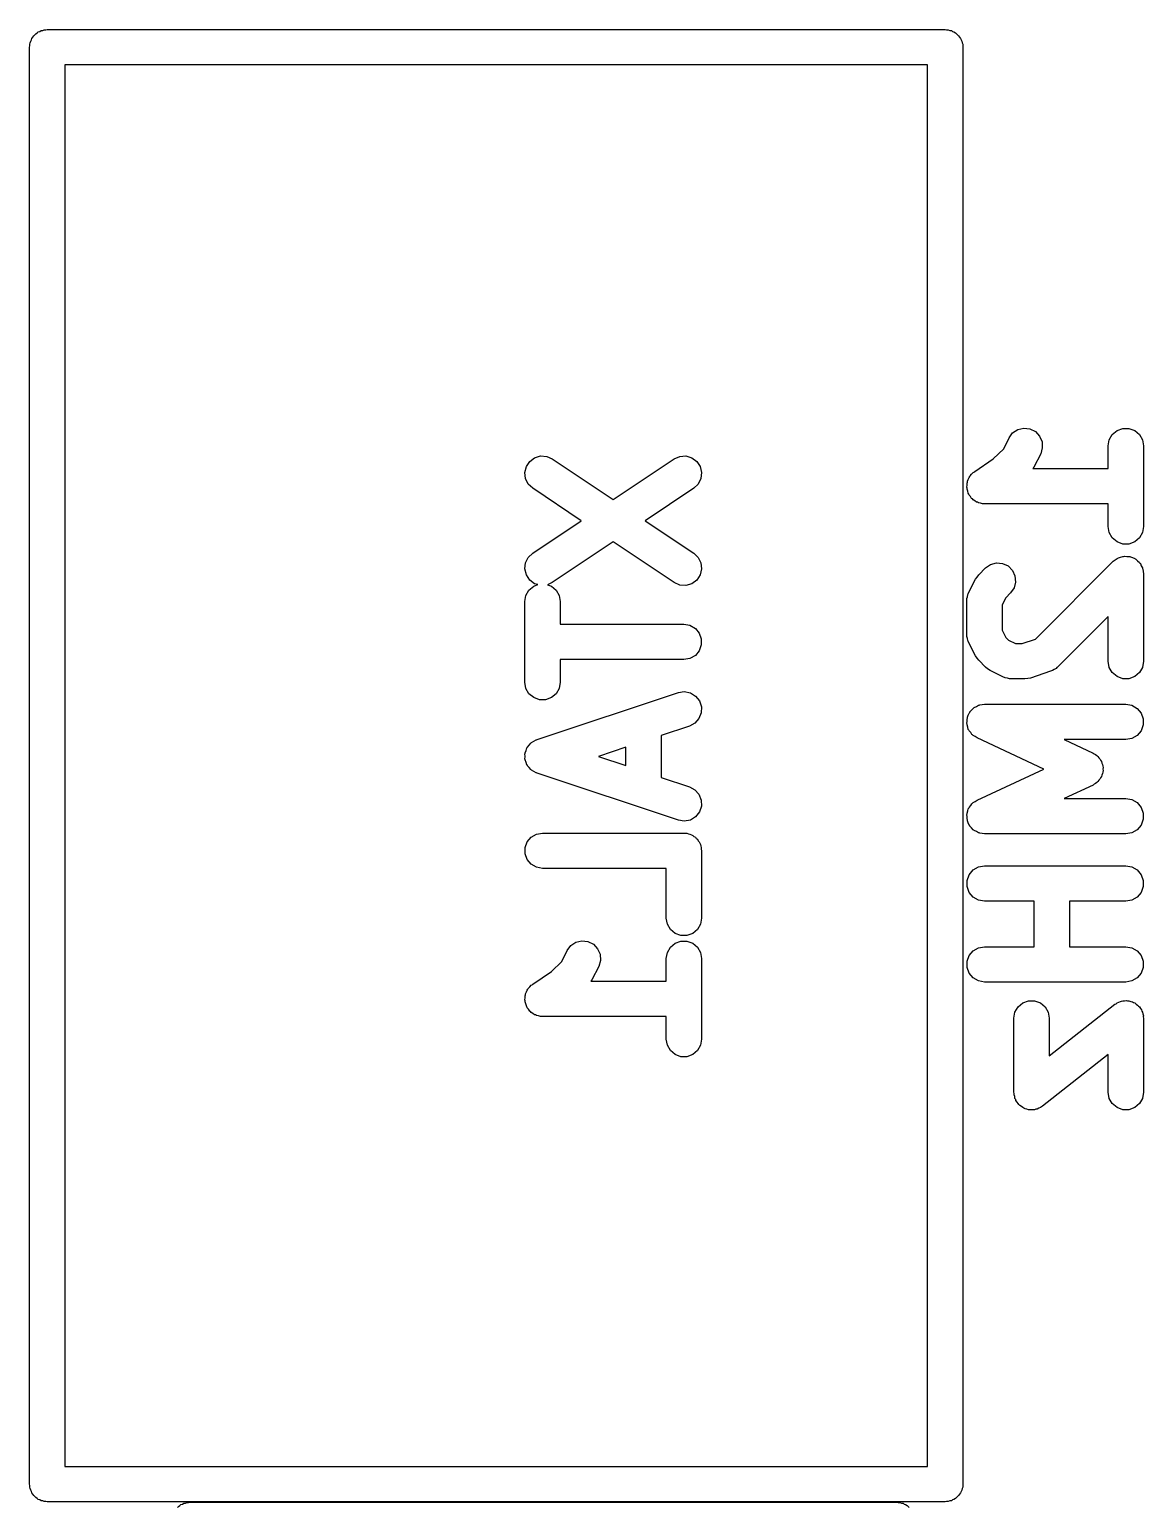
# Model space of a CAD drawing. Extents: x 100 to 214, y -112 to -50.
# Drawn here: x 110.02 to 114.75, y -65.55 to -59.28 of the extents above; entities that cross this region are included whole.
import ezdxf

# ---------------------------------------------------------------- set-up
doc = ezdxf.new("R2010")
doc.units = 0
doc.header["$MEASUREMENT"] = 0
doc.layers.add('BLACK', color=7, linetype='CONTINUOUS')

msp = doc.modelspace()

# ---------------------------------------------------------------- linework, layer by layer
at = {"layer": 'Black'}
for p, q in [((110.03, -59.3145), (110.034, -59.3095)), ((110.034, -59.3095), (110.038, -59.3038)), ((110.038, -59.3038), (110.043, -59.2996)), ((110.043, -59.2996), (110.047, -59.2945)), ((110.047, -59.2945), (110.052, -59.2913)), ((110.052, -59.2913), (110.057, -59.287)), ((110.057, -59.287), (110.064, -59.2848)), ((110.064, -59.2848), (110.069, -59.2815)), ((110.069, -59.2815), (110.076, -59.2804)), ((110.076, -59.2804), (110.082, -59.2781)), ((110.082, -59.2781), (110.089, -59.2781)), ((110.089, -59.2781), (110.095, -59.277)), ((110.095, -59.277), (113.905, -59.277)), ((113.905, -59.277), (113.911, -59.2781)), ((113.911, -59.2781), (113.918, -59.2781)), ((113.918, -59.2781), (113.924, -59.2804)), ((113.924, -59.2804), (113.931, -59.2815)), ((113.931, -59.2815), (113.936, -59.2848)), ((113.936, -59.2848), (113.942, -59.287)), ((113.942, -59.287), (113.948, -59.2913)), ((113.948, -59.2913), (113.953, -59.2945)), ((113.953, -59.2945), (113.957, -59.2996)), ((113.957, -59.2996), (113.962, -59.3038)), ((113.962, -59.3038), (113.966, -59.3095)), ((113.966, -59.3095), (113.97, -59.3145)), ((110.02, -59.352), (110.021, -59.3455)), ((110.02, -65.448), (110.02, -59.352)), ((110.021, -59.339), (110.023, -59.3328)), ((110.021, -59.3455), (110.021, -59.339)), ((110.023, -59.3328), (110.025, -59.3263)), ((110.025, -59.3263), (110.028, -59.3207)), ((110.028, -59.3207), (110.03, -59.3145)), ((113.97, -59.3145), (113.972, -59.3207)), ((113.972, -59.3207), (113.975, -59.3263)), ((113.975, -59.3263), (113.977, -59.3328)), ((113.977, -59.3328), (113.979, -59.339)), ((113.979, -59.339), (113.979, -59.3455)), ((113.979, -59.3455), (113.98, -59.352)), ((113.98, -59.352), (113.98, -65.448)), ((110.17, -59.427), (110.17, -65.373)), ((113.83, -59.427), (110.17, -59.427)), ((113.83, -65.373), (113.83, -59.427)), ((114.176, -61.0093), (114.191, -60.9884)), ((114.191, -60.9884), (114.213, -60.974)), ((114.213, -60.974), (114.238, -60.968)), ((114.238, -60.968), (114.264, -60.971)), ((114.264, -60.971), (114.288, -60.9826)), ((114.288, -60.9826), (114.305, -61.0015)), ((114.305, -61.0015), (114.316, -61.0254)), ((114.601, -61.0172), (114.614, -60.9946)), ((114.614, -60.9946), (114.634, -60.9779)), ((114.634, -60.9779), (114.658, -60.969)), ((114.658, -60.969), (114.684, -60.969)), ((114.684, -60.969), (114.709, -60.9779)), ((114.709, -60.9779), (114.729, -60.9946)), ((114.729, -60.9946), (114.742, -61.0172)), ((114.109, -61.0989), (114.153, -61.0556)), ((114.153, -61.0556), (114.176, -61.0093)), ((114.317, -61.0514), (114.31, -61.0764)), ((114.316, -61.0254), (114.317, -61.0514)), ((114.596, -61.0429), (114.601, -61.0172)), ((114.596, -61.1393), (114.596, -61.0429)), ((114.742, -61.0172), (114.746, -61.0429)), ((114.746, -61.0429), (114.746, -61.3857)), ((112.122, -61.1559), (112.128, -61.1306)), ((112.128, -61.1306), (112.142, -61.1089)), ((112.142, -61.1089), (112.163, -61.0935)), ((112.163, -61.0935), (112.188, -61.0862)), ((112.188, -61.0862), (112.214, -61.0878)), ((112.214, -61.0878), (112.238, -61.0983)), ((112.238, -61.0983), (112.496, -61.2706)), ((112.496, -61.2706), (112.755, -61.0983)), ((112.755, -61.0983), (112.779, -61.0878)), ((112.779, -61.0878), (112.805, -61.0862)), ((112.805, -61.0862), (112.83, -61.0935)), ((112.83, -61.0935), (112.851, -61.1089)), ((112.851, -61.1089), (112.865, -61.1306)), ((112.865, -61.1306), (112.871, -61.1559)), ((114.03, -61.1519), (114.109, -61.0989)), ((114.31, -61.0764), (114.281, -61.1335)), ((112.124, -61.1818), (112.122, -61.1559)), ((112.136, -61.2051), (112.124, -61.1818)), ((112.868, -61.1818), (112.857, -61.2051)), ((112.871, -61.1559), (112.868, -61.1818)), ((113.999, -61.1932), (114.003, -61.1852)), ((113.999, -61.1974), (113.999, -61.1932)), ((114.003, -61.1852), (114.006, -61.1768)), ((114.006, -61.1768), (114.009, -61.1736)), ((114.009, -61.1736), (114.011, -61.1699)), ((114.011, -61.1699), (114.017, -61.1637)), ((114.017, -61.1637), (114.023, -61.1568)), ((114.023, -61.1568), (114.027, -61.1548)), ((114.027, -61.1548), (114.03, -61.1519)), ((114.281, -61.1335), (114.277, -61.1393)), ((114.277, -61.1393), (114.596, -61.1393)), ((112.155, -61.2231), (112.136, -61.2051)), ((112.361, -61.3607), (112.155, -61.2231)), ((112.838, -61.2231), (112.632, -61.3607)), ((112.857, -61.2051), (112.838, -61.2231)), ((113.997, -61.2191), (113.998, -61.2102)), ((113.998, -61.2232), (113.997, -61.2191)), ((113.998, -61.2013), (113.999, -61.1974)), ((113.998, -61.2102), (113.998, -61.2013)), ((113.998, -61.2273), (113.998, -61.2232)), ((114.001, -61.2357), (113.998, -61.2273)), ((114.003, -61.2444), (114.001, -61.2357)), ((114.005, -61.2479), (114.003, -61.2444)), ((114.006, -61.2518), (114.005, -61.2479)), ((114.012, -61.2586), (114.006, -61.2518)), ((114.017, -61.2661), (114.012, -61.2586)), ((114.021, -61.2686), (114.017, -61.2661)), ((114.023, -61.2717), (114.021, -61.2686)), ((114.031, -61.2762), (114.023, -61.2717)), ((114.038, -61.2815), (114.031, -61.2762)), ((114.042, -61.2827), (114.038, -61.2815)), ((114.046, -61.2848), (114.042, -61.2827)), ((114.055, -61.2863), (114.046, -61.2848)), ((114.063, -61.2888), (114.055, -61.2863)), ((114.067, -61.2886), (114.063, -61.2888)), ((114.071, -61.2893), (114.067, -61.2886)), ((114.596, -61.2893), (114.071, -61.2893)), ((114.596, -61.3857), (114.596, -61.2893)), ((112.155, -61.4983), (112.361, -61.3607)), ((112.632, -61.3607), (112.838, -61.4983)), ((114.601, -61.4114), (114.596, -61.3857)), ((114.614, -61.4339), (114.601, -61.4114)), ((114.634, -61.4507), (114.614, -61.4339)), ((114.729, -61.4339), (114.709, -61.4507)), ((114.742, -61.4114), (114.729, -61.4339)), ((114.746, -61.3857), (114.742, -61.4114)), ((112.136, -61.5163), (112.155, -61.4983)), ((112.496, -61.4509), (112.238, -61.6231)), ((112.755, -61.6231), (112.496, -61.4509)), ((112.838, -61.4983), (112.857, -61.5163)), ((114.658, -61.4596), (114.634, -61.4507)), ((114.684, -61.4596), (114.658, -61.4596)), ((114.709, -61.4507), (114.684, -61.4596)), ((112.122, -61.5655), (112.124, -61.5397)), ((112.128, -61.5908), (112.122, -61.5655)), ((112.124, -61.5397), (112.136, -61.5163)), ((112.857, -61.5163), (112.868, -61.5397)), ((112.871, -61.5655), (112.865, -61.5908)), ((112.868, -61.5397), (112.871, -61.5655)), ((114.047, -61.5898), (114.076, -61.5613)), ((114.076, -61.5613), (114.097, -61.5463)), ((114.097, -61.5463), (114.122, -61.5396)), ((114.122, -61.5396), (114.148, -61.5418)), ((114.148, -61.5418), (114.172, -61.5528)), ((114.172, -61.5528), (114.19, -61.5713)), ((114.19, -61.5713), (114.201, -61.5949)), ((114.288, -61.863), (114.618, -61.5327)), ((114.618, -61.5327), (114.626, -61.5271)), ((114.626, -61.5271), (114.634, -61.5208)), ((114.634, -61.5208), (114.637, -61.5196)), ((114.637, -61.5196), (114.64, -61.5177)), ((114.64, -61.5177), (114.649, -61.5152)), ((114.649, -61.5152), (114.658, -61.5119)), ((114.658, -61.5119), (114.662, -61.5119)), ((114.662, -61.5119), (114.665, -61.511)), ((114.665, -61.511), (114.675, -61.5119)), ((114.675, -61.5119), (114.684, -61.5119)), ((114.684, -61.5119), (114.688, -61.513)), ((114.688, -61.513), (114.691, -61.5133)), ((114.691, -61.5133), (114.7, -61.5174)), ((114.7, -61.5174), (114.709, -61.5208)), ((114.709, -61.5208), (114.711, -61.5229)), ((114.711, -61.5229), (114.714, -61.5243)), ((114.714, -61.5243), (114.721, -61.5312)), ((114.721, -61.5312), (114.729, -61.5375)), ((114.729, -61.5375), (114.731, -61.5404)), ((114.731, -61.5404), (114.733, -61.5427)), ((114.733, -61.5427), (114.737, -61.5516)), ((114.737, -61.5516), (114.742, -61.5601)), ((114.742, -61.5601), (114.742, -61.5633)), ((114.742, -61.5633), (114.744, -61.5663)), ((114.744, -61.5663), (114.745, -61.5761)), ((112.142, -61.6125), (112.128, -61.5908)), ((112.163, -61.6279), (112.142, -61.6125)), ((112.159, -61.6386), (112.177, -61.632)), ((112.177, -61.632), (112.163, -61.6279)), ((112.238, -61.6231), (112.217, -61.6324)), ((112.217, -61.6324), (112.234, -61.6386)), ((112.779, -61.6336), (112.755, -61.6231)), ((112.805, -61.6353), (112.779, -61.6336)), ((112.83, -61.6279), (112.805, -61.6353)), ((112.851, -61.6125), (112.83, -61.6279)), ((112.865, -61.5908), (112.851, -61.6125)), ((114.004, -61.6665), (114.033, -61.6093)), ((114.033, -61.6093), (114.04, -61.5997)), ((114.04, -61.5997), (114.047, -61.5898)), ((114.203, -61.6208), (114.197, -61.646)), ((114.201, -61.5949), (114.203, -61.6208)), ((114.745, -61.5761), (114.746, -61.5857)), ((114.746, -61.5857), (114.746, -61.9571)), ((112.121, -61.7036), (112.126, -61.6779)), ((112.126, -61.6779), (112.139, -61.6554)), ((112.139, -61.6554), (112.159, -61.6386)), ((112.234, -61.6386), (112.254, -61.6554)), ((112.254, -61.6554), (112.267, -61.6779)), ((112.267, -61.6779), (112.271, -61.7036)), ((113.996, -61.7), (113.997, -61.6957)), ((113.997, -61.6914), (113.999, -61.683)), ((113.997, -61.6957), (113.997, -61.6914)), ((113.999, -61.683), (114.001, -61.6743)), ((114.001, -61.6743), (114.003, -61.6706)), ((114.003, -61.6706), (114.004, -61.6665)), ((114.162, -61.6873), (114.146, -61.7177)), ((114.182, -61.6673), (114.162, -61.6873)), ((114.197, -61.646), (114.182, -61.6673)), ((112.121, -62.0464), (112.121, -61.7036)), ((112.271, -61.7036), (112.271, -61.8)), ((113.996, -61.8429), (113.996, -61.7)), ((114.146, -61.7177), (114.146, -61.8252)), ((112.271, -61.8), (112.796, -61.8)), ((112.796, -61.8), (112.822, -61.8045)), ((112.822, -61.8045), (112.845, -61.8175)), ((112.845, -61.8175), (112.861, -61.8375)), ((114.596, -61.7668), (114.382, -61.9816)), ((114.596, -61.9571), (114.596, -61.7668)), ((112.861, -61.8375), (112.87, -61.862)), ((112.87, -61.862), (112.87, -61.888)), ((113.997, -61.8471), (113.996, -61.8429)), ((113.997, -61.8514), (113.997, -61.8471)), ((113.999, -61.8599), (113.997, -61.8514)), ((114.001, -61.8685), (113.999, -61.8599)), ((114.003, -61.8723), (114.001, -61.8685)), ((114.004, -61.8764), (114.003, -61.8723)), ((114.033, -61.9335), (114.004, -61.8764)), ((114.146, -61.8252), (114.162, -61.8556)), ((114.162, -61.8556), (114.173, -61.8669)), ((114.173, -61.8669), (114.203, -61.8821)), ((114.203, -61.8821), (114.231, -61.8821)), ((114.231, -61.8821), (114.288, -61.863)), ((112.822, -61.9455), (112.796, -61.95)), ((112.845, -61.9325), (112.822, -61.9455)), ((112.861, -61.9125), (112.845, -61.9325)), ((112.87, -61.888), (112.861, -61.9125)), ((114.04, -61.9432), (114.033, -61.9335)), ((114.047, -61.953), (114.04, -61.9432)), ((112.796, -61.95), (112.271, -61.95)), ((112.271, -61.95), (112.271, -62.0464)), ((114.076, -61.9816), (114.047, -61.953)), ((114.085, -61.9885), (114.076, -61.9816)), ((114.095, -61.9957), (114.085, -61.9885)), ((114.152, -62.0242), (114.095, -61.9957)), ((114.352, -61.9997), (114.267, -62.0283)), ((114.356, -61.9977), (114.352, -61.9997)), ((114.36, -61.9965), (114.356, -61.9977)), ((114.367, -61.9915), (114.36, -61.9965)), ((114.375, -61.9873), (114.367, -61.9915)), ((114.378, -61.9841), (114.375, -61.9873)), ((114.382, -61.9816), (114.378, -61.9841)), ((114.601, -61.9828), (114.596, -61.9571)), ((114.614, -62.0054), (114.601, -61.9828)), ((114.634, -62.0221), (114.614, -62.0054)), ((114.729, -62.0054), (114.709, -62.0221)), ((114.742, -61.9828), (114.729, -62.0054)), ((114.746, -61.9571), (114.742, -61.9828)), ((112.126, -62.0721), (112.121, -62.0464)), ((112.139, -62.0946), (112.126, -62.0721)), ((112.267, -62.0721), (112.254, -62.0946)), ((112.271, -62.0464), (112.267, -62.0721)), ((114.156, -62.0255), (114.152, -62.0242)), ((114.16, -62.0276), (114.156, -62.0255)), ((114.169, -62.0291), (114.16, -62.0276)), ((114.177, -62.0317), (114.169, -62.0291)), ((114.181, -62.0314), (114.177, -62.0317)), ((114.186, -62.0321), (114.181, -62.0314)), ((114.243, -62.0321), (114.186, -62.0321)), ((114.255, -62.0301), (114.243, -62.0321)), ((114.267, -62.0283), (114.255, -62.0301)), ((114.658, -62.031), (114.634, -62.0221)), ((114.684, -62.031), (114.658, -62.031)), ((114.709, -62.0221), (114.684, -62.031)), ((112.159, -62.1114), (112.139, -62.0946)), ((112.183, -62.1203), (112.159, -62.1114)), ((112.173, -62.2896), (112.773, -62.0896)), ((112.209, -62.1203), (112.183, -62.1203)), ((112.234, -62.1114), (112.209, -62.1203)), ((112.254, -62.0946), (112.234, -62.1114)), ((112.773, -62.0896), (112.798, -62.0857)), ((112.798, -62.0857), (112.824, -62.091)), ((112.824, -62.091), (112.846, -62.1046)), ((112.846, -62.1046), (112.862, -62.125)), ((112.862, -62.125), (112.871, -62.1497)), ((112.87, -62.1758), (112.86, -62.2)), ((112.871, -62.1497), (112.87, -62.1758)), ((113.998, -62.2013), (113.999, -62.1981)), ((113.999, -62.1949), (114.003, -62.186)), ((113.999, -62.1981), (113.999, -62.1949)), ((114.003, -62.186), (114.006, -62.1768)), ((114.006, -62.1768), (114.009, -62.1743)), ((114.009, -62.1743), (114.01, -62.1712)), ((114.01, -62.1712), (114.017, -62.1643)), ((114.017, -62.1643), (114.023, -62.1568)), ((114.023, -62.1568), (114.026, -62.1552)), ((114.026, -62.1552), (114.028, -62.1528)), ((114.028, -62.1528), (114.037, -62.1487)), ((114.037, -62.1487), (114.046, -62.1438)), ((114.046, -62.1438), (114.049, -62.1432)), ((114.049, -62.1432), (114.052, -62.1418)), ((114.052, -62.1418), (114.062, -62.141)), ((114.062, -62.141), (114.071, -62.1393)), ((114.071, -62.1393), (114.671, -62.1393)), ((114.671, -62.1393), (114.697, -62.1438)), ((114.697, -62.1438), (114.72, -62.1568)), ((114.72, -62.1568), (114.736, -62.1768)), ((114.736, -62.1768), (114.745, -62.2013)), ((112.82, -62.2319), (112.7, -62.2719)), ((112.843, -62.2195), (112.82, -62.2319)), ((112.86, -62.2), (112.843, -62.2195)), ((113.997, -62.2208), (113.998, -62.2111)), ((113.998, -62.224), (113.997, -62.2208)), ((113.998, -62.2111), (113.998, -62.2013)), ((113.998, -62.2273), (113.998, -62.224)), ((114.001, -62.2365), (113.998, -62.2273)), ((114.003, -62.246), (114.001, -62.2365)), ((114.005, -62.2487), (114.003, -62.246)), ((114.006, -62.2518), (114.005, -62.2487)), ((114.013, -62.2593), (114.006, -62.2518)), ((114.018, -62.2673), (114.013, -62.2593)), ((114.736, -62.2518), (114.72, -62.2717)), ((114.745, -62.2273), (114.736, -62.2518)), ((114.745, -62.2013), (114.745, -62.2273)), ((112.13, -62.325), (112.132, -62.3234)), ((112.132, -62.3234), (112.133, -62.3215)), ((112.133, -62.3215), (112.14, -62.3132)), ((112.14, -62.3132), (112.147, -62.3046)), ((112.147, -62.3046), (112.148, -62.3035)), ((112.148, -62.3035), (112.15, -62.302)), ((112.15, -62.302), (112.159, -62.2967)), ((112.159, -62.2967), (112.169, -62.291)), ((112.169, -62.291), (112.171, -62.2905)), ((112.171, -62.2905), (112.173, -62.2896)), ((112.55, -62.3219), (112.434, -62.3607)), ((112.55, -62.3995), (112.55, -62.3219)), ((112.7, -62.2719), (112.7, -62.4495)), ((114.021, -62.2692), (114.018, -62.2673)), ((114.023, -62.2717), (114.021, -62.2692)), ((114.032, -62.2766), (114.023, -62.2717)), ((114.04, -62.2822), (114.032, -62.2766)), ((114.323, -62.4143), (114.04, -62.2822)), ((114.671, -62.2893), (114.409, -62.2893)), ((114.409, -62.2893), (114.532, -62.3463)), ((114.697, -62.2848), (114.671, -62.2893)), ((114.72, -62.2717), (114.697, -62.2848)), ((112.122, -62.3497), (112.123, -62.3477)), ((112.123, -62.3607), (112.122, -62.3497)), ((112.122, -62.3717), (112.123, -62.3607)), ((112.123, -62.3737), (112.122, -62.3717)), ((112.123, -62.3457), (112.127, -62.3355)), ((112.123, -62.3477), (112.123, -62.3457)), ((112.123, -62.3757), (112.123, -62.3737)), ((112.127, -62.386), (112.123, -62.3757)), ((112.127, -62.3355), (112.13, -62.325)), ((112.13, -62.3964), (112.127, -62.386)), ((112.434, -62.3607), (112.55, -62.3995)), ((114.532, -62.3463), (114.537, -62.3501)), ((114.537, -62.3501), (114.543, -62.3528)), ((114.543, -62.3528), (114.548, -62.3575)), ((114.548, -62.3575), (114.553, -62.3613)), ((114.553, -62.3613), (114.557, -62.3666)), ((114.557, -62.3666), (114.561, -62.3712)), ((114.561, -62.3712), (114.564, -62.3772)), ((114.564, -62.3772), (114.568, -62.3826)), ((114.568, -62.3826), (114.57, -62.3889)), ((112.132, -62.3981), (112.13, -62.3964)), ((112.133, -62.4), (112.132, -62.3981)), ((112.14, -62.4082), (112.133, -62.4)), ((112.147, -62.4168), (112.14, -62.4082)), ((112.148, -62.4179), (112.147, -62.4168)), ((112.15, -62.4195), (112.148, -62.4179)), ((112.159, -62.4247), (112.15, -62.4195)), ((112.169, -62.4305), (112.159, -62.4247)), ((112.171, -62.4309), (112.169, -62.4305)), ((112.173, -62.4319), (112.171, -62.4309)), ((112.773, -62.6319), (112.173, -62.4319)), ((114.04, -62.5463), (114.323, -62.4143)), ((114.568, -62.446), (114.564, -62.4514)), ((114.57, -62.4396), (114.568, -62.446)), ((114.57, -62.3889), (114.572, -62.3949)), ((114.572, -62.4337), (114.57, -62.4396)), ((114.572, -62.3949), (114.573, -62.4014)), ((114.573, -62.4272), (114.572, -62.4337)), ((114.573, -62.4014), (114.575, -62.4078)), ((114.575, -62.4208), (114.573, -62.4272)), ((114.575, -62.4078), (114.574, -62.4143)), ((114.574, -62.4143), (114.575, -62.4208)), ((112.7, -62.4495), (112.82, -62.4896)), ((112.82, -62.4896), (112.843, -62.502)), ((112.843, -62.502), (112.86, -62.5215)), ((114.532, -62.4822), (114.409, -62.5393)), ((114.537, -62.4785), (114.532, -62.4822)), ((114.543, -62.4757), (114.537, -62.4785)), ((114.548, -62.4711), (114.543, -62.4757)), ((114.553, -62.4673), (114.548, -62.4711)), ((114.557, -62.4619), (114.553, -62.4673)), ((114.561, -62.4573), (114.557, -62.4619)), ((114.564, -62.4514), (114.561, -62.4573)), ((112.86, -62.5215), (112.87, -62.5457)), ((112.871, -62.5717), (112.862, -62.5964)), ((112.87, -62.5457), (112.871, -62.5717)), ((114.006, -62.5768), (114.013, -62.5693)), ((114.013, -62.5693), (114.018, -62.5613)), ((114.018, -62.5613), (114.021, -62.5594)), ((114.021, -62.5594), (114.023, -62.5568)), ((114.023, -62.5568), (114.032, -62.5519)), ((114.032, -62.5519), (114.04, -62.5463)), ((114.409, -62.5393), (114.671, -62.5393)), ((114.671, -62.5393), (114.697, -62.5438)), ((114.697, -62.5438), (114.72, -62.5568)), ((114.72, -62.5568), (114.736, -62.5768)), ((112.798, -62.6357), (112.773, -62.6319)), ((112.824, -62.6305), (112.798, -62.6357)), ((112.846, -62.6168), (112.824, -62.6305)), ((112.862, -62.5964), (112.846, -62.6168)), ((113.997, -62.6078), (113.998, -62.6046)), ((113.998, -62.6175), (113.997, -62.6078)), ((113.998, -62.6013), (114.001, -62.5921)), ((113.998, -62.6046), (113.998, -62.6013)), ((113.998, -62.6273), (113.998, -62.6175)), ((113.999, -62.6304), (113.998, -62.6273)), ((113.999, -62.6337), (113.999, -62.6304)), ((114.003, -62.6426), (113.999, -62.6337)), ((114.001, -62.5921), (114.003, -62.5826)), ((114.003, -62.5826), (114.005, -62.5799)), ((114.005, -62.5799), (114.006, -62.5768)), ((114.736, -62.5768), (114.745, -62.6013)), ((114.745, -62.6273), (114.736, -62.6518)), ((114.745, -62.6013), (114.745, -62.6273)), ((112.148, -62.7033), (112.171, -62.6902)), ((112.171, -62.6902), (112.196, -62.6857)), ((112.196, -62.6857), (112.796, -62.6857)), ((112.796, -62.6857), (112.803, -62.6869)), ((112.803, -62.6869), (112.809, -62.6869)), ((112.809, -62.6869), (112.816, -62.6891)), ((112.816, -62.6891), (112.822, -62.6902)), ((112.822, -62.6902), (112.828, -62.6935)), ((112.828, -62.6935), (112.834, -62.6958)), ((112.834, -62.6958), (112.839, -62.7)), ((114.006, -62.6518), (114.003, -62.6426)), ((114.009, -62.6543), (114.006, -62.6518)), ((114.01, -62.6573), (114.009, -62.6543)), ((114.017, -62.6642), (114.01, -62.6573)), ((114.023, -62.6717), (114.017, -62.6642)), ((114.026, -62.6734), (114.023, -62.6717)), ((114.028, -62.6757), (114.026, -62.6734)), ((114.037, -62.6799), (114.028, -62.6757)), ((114.046, -62.6848), (114.037, -62.6799)), ((114.049, -62.6853), (114.046, -62.6848)), ((114.052, -62.6867), (114.049, -62.6853)), ((114.062, -62.6876), (114.052, -62.6867)), ((114.071, -62.6893), (114.062, -62.6876)), ((114.671, -62.6893), (114.071, -62.6893)), ((114.697, -62.6848), (114.671, -62.6893)), ((114.72, -62.6717), (114.697, -62.6848)), ((114.736, -62.6518), (114.72, -62.6717)), ((112.123, -62.7477), (112.131, -62.7232)), ((112.123, -62.7737), (112.123, -62.7477)), ((112.131, -62.7232), (112.148, -62.7033)), ((112.839, -62.7), (112.845, -62.7033)), ((112.845, -62.7033), (112.849, -62.7083)), ((112.849, -62.7083), (112.854, -62.7125)), ((112.854, -62.7125), (112.857, -62.7182)), ((112.857, -62.7182), (112.861, -62.7232)), ((112.861, -62.7232), (112.864, -62.7294)), ((112.864, -62.7294), (112.867, -62.7351)), ((112.867, -62.7351), (112.868, -62.7415)), ((112.868, -62.7415), (112.87, -62.7477)), ((112.87, -62.7477), (112.87, -62.7543)), ((112.87, -62.7543), (112.871, -62.7607)), ((112.871, -62.7607), (112.871, -63.0464)), ((112.131, -62.7982), (112.123, -62.7737)), ((112.148, -62.8182), (112.131, -62.7982)), ((112.171, -62.8312), (112.148, -62.8182)), ((114.046, -62.8295), (114.071, -62.825)), ((114.071, -62.825), (114.671, -62.825)), ((114.671, -62.825), (114.697, -62.8295)), ((112.196, -62.8357), (112.171, -62.8312)), ((112.721, -62.8357), (112.196, -62.8357)), ((112.721, -63.0464), (112.721, -62.8357)), ((113.998, -62.887), (114.006, -62.8625)), ((113.998, -62.913), (113.998, -62.887)), ((114.006, -62.8625), (114.023, -62.8425)), ((114.023, -62.8425), (114.046, -62.8295)), ((114.697, -62.8295), (114.72, -62.8425)), ((114.72, -62.8425), (114.736, -62.8625)), ((114.736, -62.8625), (114.745, -62.887)), ((114.745, -62.887), (114.745, -62.913)), ((114.006, -62.9375), (113.998, -62.913)), ((114.023, -62.9575), (114.006, -62.9375)), ((114.736, -62.9375), (114.72, -62.9575)), ((114.745, -62.913), (114.736, -62.9375)), ((114.046, -62.9705), (114.023, -62.9575)), ((114.071, -62.975), (114.046, -62.9705)), ((114.282, -62.975), (114.071, -62.975)), ((114.282, -63.1679), (114.282, -62.975)), ((114.671, -62.975), (114.432, -62.975)), ((114.432, -62.975), (114.432, -63.1679)), ((114.697, -62.9705), (114.671, -62.975)), ((114.72, -62.9575), (114.697, -62.9705)), ((112.726, -63.0721), (112.721, -63.0464)), ((112.739, -63.0946), (112.726, -63.0721)), ((112.867, -63.0721), (112.854, -63.0946)), ((112.871, -63.0464), (112.867, -63.0721)), ((112.759, -63.1114), (112.739, -63.0946)), ((112.783, -63.1203), (112.759, -63.1114)), ((112.809, -63.1203), (112.783, -63.1203)), ((112.834, -63.1114), (112.809, -63.1203)), ((112.854, -63.0946), (112.834, -63.1114)), ((112.278, -63.2306), (112.301, -63.1843)), ((112.301, -63.1843), (112.316, -63.1634)), ((112.316, -63.1634), (112.338, -63.149)), ((112.338, -63.149), (112.363, -63.143)), ((112.363, -63.143), (112.389, -63.146)), ((112.389, -63.146), (112.413, -63.1576)), ((112.413, -63.1576), (112.43, -63.1765)), ((112.43, -63.1765), (112.441, -63.2004)), ((112.441, -63.2004), (112.442, -63.2264)), ((112.721, -63.2179), (112.726, -63.1922)), ((112.726, -63.1922), (112.739, -63.1696)), ((112.739, -63.1696), (112.759, -63.1529)), ((112.759, -63.1529), (112.783, -63.144)), ((112.783, -63.144), (112.809, -63.144)), ((112.809, -63.144), (112.834, -63.1529)), ((112.834, -63.1529), (112.854, -63.1696)), ((112.854, -63.1696), (112.867, -63.1922)), ((112.867, -63.1922), (112.871, -63.2179)), ((114.006, -63.2054), (114.023, -63.1854)), ((114.023, -63.1854), (114.046, -63.1724)), ((114.046, -63.1724), (114.071, -63.1679)), ((114.071, -63.1679), (114.282, -63.1679)), ((114.432, -63.1679), (114.671, -63.1679)), ((114.671, -63.1679), (114.697, -63.1724)), ((114.697, -63.1724), (114.72, -63.1854)), ((114.72, -63.1854), (114.736, -63.2054)), ((112.234, -63.2739), (112.278, -63.2306)), ((112.435, -63.2514), (112.406, -63.3085)), ((112.442, -63.2264), (112.435, -63.2514)), ((112.721, -63.3143), (112.721, -63.2179)), ((112.871, -63.2179), (112.871, -63.5607)), ((113.998, -63.2298), (114.006, -63.2054)), ((113.998, -63.2559), (113.998, -63.2298)), ((114.006, -63.2804), (113.998, -63.2559)), ((114.736, -63.2054), (114.745, -63.2298)), ((114.745, -63.2559), (114.736, -63.2804)), ((114.745, -63.2298), (114.745, -63.2559)), ((112.152, -63.3298), (112.155, -63.3269)), ((112.155, -63.3269), (112.234, -63.2739)), ((112.406, -63.3085), (112.402, -63.3143)), ((112.402, -63.3143), (112.721, -63.3143)), ((114.023, -63.3003), (114.006, -63.2804)), ((114.046, -63.3133), (114.023, -63.3003)), ((114.071, -63.3179), (114.046, -63.3133)), ((114.671, -63.3179), (114.071, -63.3179)), ((114.697, -63.3133), (114.671, -63.3179)), ((114.72, -63.3003), (114.697, -63.3133)), ((114.736, -63.2804), (114.72, -63.3003)), ((112.122, -63.3941), (112.123, -63.3852)), ((112.123, -63.3763), (112.124, -63.3724)), ((112.123, -63.3852), (112.123, -63.3763)), ((112.124, -63.3682), (112.128, -63.3602)), ((112.124, -63.3724), (112.124, -63.3682)), ((112.128, -63.3602), (112.131, -63.3518)), ((112.131, -63.3518), (112.134, -63.3486)), ((112.134, -63.3486), (112.136, -63.3449)), ((112.136, -63.3449), (112.142, -63.3387)), ((112.142, -63.3387), (112.148, -63.3318)), ((112.148, -63.3318), (112.152, -63.3298)), ((112.123, -63.3982), (112.122, -63.3941)), ((112.123, -63.4023), (112.123, -63.3982)), ((112.126, -63.4107), (112.123, -63.4023)), ((112.128, -63.4194), (112.126, -63.4107)), ((112.13, -63.4229), (112.128, -63.4194)), ((112.131, -63.4268), (112.13, -63.4229)), ((112.137, -63.4336), (112.131, -63.4268)), ((112.142, -63.4411), (112.137, -63.4336)), ((112.146, -63.4436), (112.142, -63.4411)), ((112.148, -63.4467), (112.146, -63.4436)), ((112.156, -63.4512), (112.148, -63.4467)), ((112.163, -63.4565), (112.156, -63.4512)), ((114.196, -63.4714), (114.201, -63.4458)), ((114.201, -63.4458), (114.214, -63.4232)), ((114.214, -63.4232), (114.234, -63.4065)), ((114.234, -63.4065), (114.258, -63.3976)), ((114.258, -63.3976), (114.284, -63.3976)), ((114.284, -63.3976), (114.309, -63.4065)), ((114.309, -63.4065), (114.329, -63.4232)), ((114.329, -63.4232), (114.342, -63.4458)), ((114.342, -63.4458), (114.346, -63.4714)), ((114.346, -63.6314), (114.625, -63.4125)), ((114.625, -63.4125), (114.63, -63.4099)), ((114.63, -63.4099), (114.634, -63.4065)), ((114.634, -63.4065), (114.641, -63.4038)), ((114.641, -63.4038), (114.648, -63.4002)), ((114.648, -63.4002), (114.653, -63.3994)), ((114.653, -63.3994), (114.658, -63.3976)), ((114.658, -63.3976), (114.666, -63.3976)), ((114.666, -63.3976), (114.674, -63.3965)), ((114.674, -63.3965), (114.679, -63.3976)), ((114.679, -63.3976), (114.684, -63.3976)), ((114.684, -63.3976), (114.692, -63.4002)), ((114.692, -63.4002), (114.699, -63.4018)), ((114.699, -63.4018), (114.704, -63.4046)), ((114.704, -63.4046), (114.709, -63.4065)), ((114.709, -63.4065), (114.715, -63.4115)), ((114.715, -63.4115), (114.721, -63.4156)), ((114.721, -63.4156), (114.725, -63.4198)), ((114.725, -63.4198), (114.729, -63.4232)), ((114.729, -63.4232), (114.733, -63.4299)), ((114.733, -63.4299), (114.738, -63.436)), ((114.738, -63.436), (114.739, -63.4411)), ((114.739, -63.4411), (114.742, -63.4458)), ((114.742, -63.4458), (114.743, -63.4534)), ((112.167, -63.4577), (112.163, -63.4565)), ((112.171, -63.4598), (112.167, -63.4577)), ((112.18, -63.4613), (112.171, -63.4598)), ((112.188, -63.4638), (112.18, -63.4613)), ((112.192, -63.4636), (112.188, -63.4638)), ((112.196, -63.4643), (112.192, -63.4636)), ((112.721, -63.4643), (112.196, -63.4643)), ((112.721, -63.5607), (112.721, -63.4643)), ((114.196, -63.7857), (114.196, -63.4714)), ((114.346, -63.4714), (114.346, -63.6314)), ((114.743, -63.4534), (114.746, -63.4608)), ((114.746, -63.4608), (114.745, -63.4661)), ((114.745, -63.4661), (114.746, -63.4714)), ((114.746, -63.4714), (114.746, -63.7857)), ((112.726, -63.5864), (112.721, -63.5607)), ((112.871, -63.5607), (112.867, -63.5864)), ((112.739, -63.6089), (112.726, -63.5864)), ((112.759, -63.6257), (112.739, -63.6089)), ((112.783, -63.6346), (112.759, -63.6257)), ((112.809, -63.6346), (112.783, -63.6346)), ((112.834, -63.6257), (112.809, -63.6346)), ((112.854, -63.6089), (112.834, -63.6257)), ((112.867, -63.5864), (112.854, -63.6089)), ((114.596, -63.6257), (114.318, -63.8447)), ((114.596, -63.7857), (114.596, -63.6257)), ((114.197, -63.791), (114.196, -63.7857)), ((114.197, -63.7964), (114.197, -63.791)), ((114.2, -63.8037), (114.197, -63.7964)), ((114.201, -63.8114), (114.2, -63.8037)), ((114.204, -63.816), (114.201, -63.8114)), ((114.205, -63.8211), (114.204, -63.816)), ((114.21, -63.8272), (114.205, -63.8211)), ((114.214, -63.8339), (114.21, -63.8272)), ((114.601, -63.8114), (114.596, -63.7857)), ((114.614, -63.8339), (114.601, -63.8114)), ((114.742, -63.8114), (114.729, -63.8339)), ((114.746, -63.7857), (114.742, -63.8114)), ((114.218, -63.8374), (114.214, -63.8339)), ((114.221, -63.8416), (114.218, -63.8374)), ((114.228, -63.8457), (114.221, -63.8416)), ((114.234, -63.8507), (114.228, -63.8457)), ((114.239, -63.8525), (114.234, -63.8507)), ((114.244, -63.8553), (114.239, -63.8525)), ((114.251, -63.8569), (114.244, -63.8553)), ((114.258, -63.8596), (114.251, -63.8569)), ((114.264, -63.8596), (114.258, -63.8596)), ((114.269, -63.8607), (114.264, -63.8596)), ((114.277, -63.8596), (114.269, -63.8607)), ((114.284, -63.8596), (114.277, -63.8596)), ((114.289, -63.8577), (114.284, -63.8596)), ((114.295, -63.857), (114.289, -63.8577)), ((114.302, -63.8533), (114.295, -63.857)), ((114.309, -63.8507), (114.302, -63.8533)), ((114.313, -63.8472), (114.309, -63.8507)), ((114.318, -63.8447), (114.313, -63.8472)), ((114.634, -63.8507), (114.614, -63.8339)), ((114.658, -63.8596), (114.634, -63.8507)), ((114.684, -63.8596), (114.658, -63.8596)), ((114.709, -63.8507), (114.684, -63.8596)), ((114.729, -63.8339), (114.709, -63.8507)), ((110.17, -65.373), (113.83, -65.373)), ((110.021, -65.4545), (110.02, -65.448)), ((110.021, -65.461), (110.021, -65.4545)), ((113.98, -65.448), (113.979, -65.4545)), ((113.979, -65.4545), (113.979, -65.461)), ((110.023, -65.4672), (110.021, -65.461)), ((110.025, -65.4737), (110.023, -65.4672)), ((110.028, -65.4793), (110.025, -65.4737)), ((110.03, -65.4855), (110.028, -65.4793)), ((110.034, -65.4905), (110.03, -65.4855)), ((110.038, -65.4962), (110.034, -65.4905)), ((110.043, -65.5004), (110.038, -65.4962)), ((110.047, -65.5055), (110.043, -65.5004)), ((110.052, -65.5087), (110.047, -65.5055)), ((110.057, -65.513), (110.052, -65.5087)), ((110.064, -65.5152), (110.057, -65.513)), ((110.069, -65.5185), (110.064, -65.5152)), ((110.076, -65.5196), (110.069, -65.5185)), ((110.082, -65.5219), (110.076, -65.5196)), ((113.924, -65.5196), (113.918, -65.5219)), ((113.931, -65.5185), (113.924, -65.5196)), ((113.936, -65.5152), (113.931, -65.5185)), ((113.942, -65.513), (113.936, -65.5152)), ((113.948, -65.5087), (113.942, -65.513)), ((113.953, -65.5055), (113.948, -65.5087)), ((113.957, -65.5004), (113.953, -65.5055)), ((113.962, -65.4962), (113.957, -65.5004)), ((113.966, -65.4905), (113.962, -65.4962)), ((113.97, -65.4855), (113.966, -65.4905)), ((113.972, -65.4793), (113.97, -65.4855)), ((113.975, -65.4737), (113.972, -65.4793)), ((113.977, -65.4672), (113.975, -65.4737)), ((113.979, -65.461), (113.977, -65.4672)), ((110.089, -65.5219), (110.082, -65.5219)), ((110.095, -65.523), (110.089, -65.5219)), ((113.905, -65.523), (110.095, -65.523)), ((110.648, -65.5476), (110.652, -65.5425)), ((110.652, -65.5425), (110.657, -65.5393)), ((110.657, -65.5393), (110.662, -65.535)), ((110.662, -65.535), (110.669, -65.5328)), ((110.669, -65.5328), (110.674, -65.5295)), ((110.674, -65.5295), (110.681, -65.5284)), ((110.681, -65.5284), (110.687, -65.5261)), ((110.687, -65.5261), (110.694, -65.5261)), ((110.694, -65.5261), (110.7, -65.525)), ((110.7, -65.525), (113.7, -65.525)), ((113.7, -65.525), (113.706, -65.5261)), ((113.706, -65.5261), (113.713, -65.5261)), ((113.713, -65.5261), (113.719, -65.5284)), ((113.719, -65.5284), (113.726, -65.5295)), ((113.726, -65.5295), (113.731, -65.5328)), ((113.731, -65.5328), (113.737, -65.535)), ((113.737, -65.535), (113.743, -65.5393)), ((113.743, -65.5393), (113.748, -65.5425)), ((113.748, -65.5425), (113.752, -65.5476)), ((113.911, -65.5219), (113.905, -65.523)), ((113.918, -65.5219), (113.911, -65.5219))]:
    msp.add_line(p, q, dxfattribs=at)

doc.saveas('drawing.dxf')
